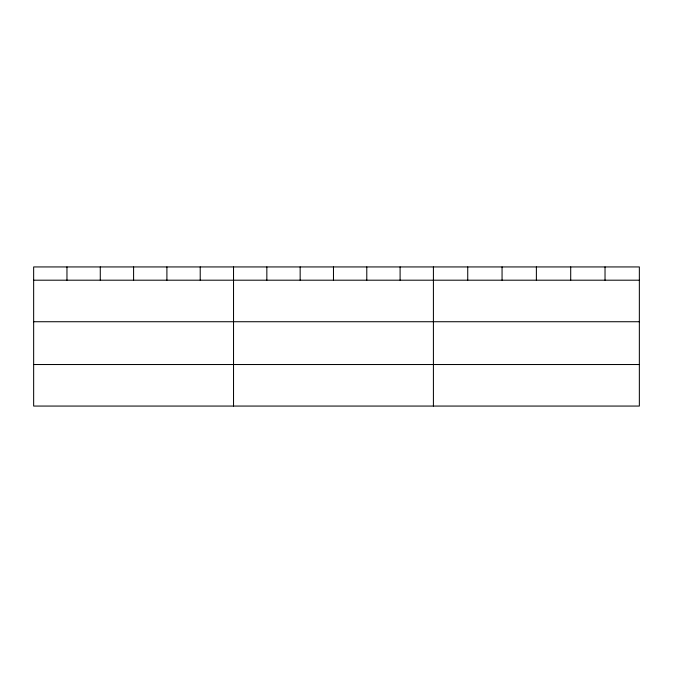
<?xml version="1.0" encoding="UTF-8"?>
<svg xmlns="http://www.w3.org/2000/svg" width="673" height="673" viewBox="0 0 673 673"><rect width="100%" height="100%" fill="white"/><g stroke="black" fill="none" stroke-linecap="round" stroke-linejoin="round"><path stroke-width="1.01" d="M639.35 280.195L639.35 406.063L33.65 406.063L33.65 266.937L639.35 266.937L639.35 280.195L33.65 280.195M33.65 321.728L639.35 321.728M33.65 364.53L639.35 364.53M605.027 266.937L605.027 280.195M570.704 266.937L570.704 280.195M536.381 266.937L536.381 280.195M502.058 266.937L502.058 280.195M467.735 266.937L467.735 280.195M433.412 266.937L433.412 406.063M400.099 266.937L400.099 280.195M366.785 266.937L366.785 280.195M333.471 266.937L333.471 280.195M300.158 266.937L300.158 280.195M266.844 266.937L266.844 280.195M233.531 266.937L233.531 406.063M200.218 266.937L200.218 280.195M166.904 266.937L166.904 280.195M133.591 266.937L133.591 280.195M100.277 266.937L100.277 280.195M66.963 266.937L66.963 280.195"/></g></svg>
